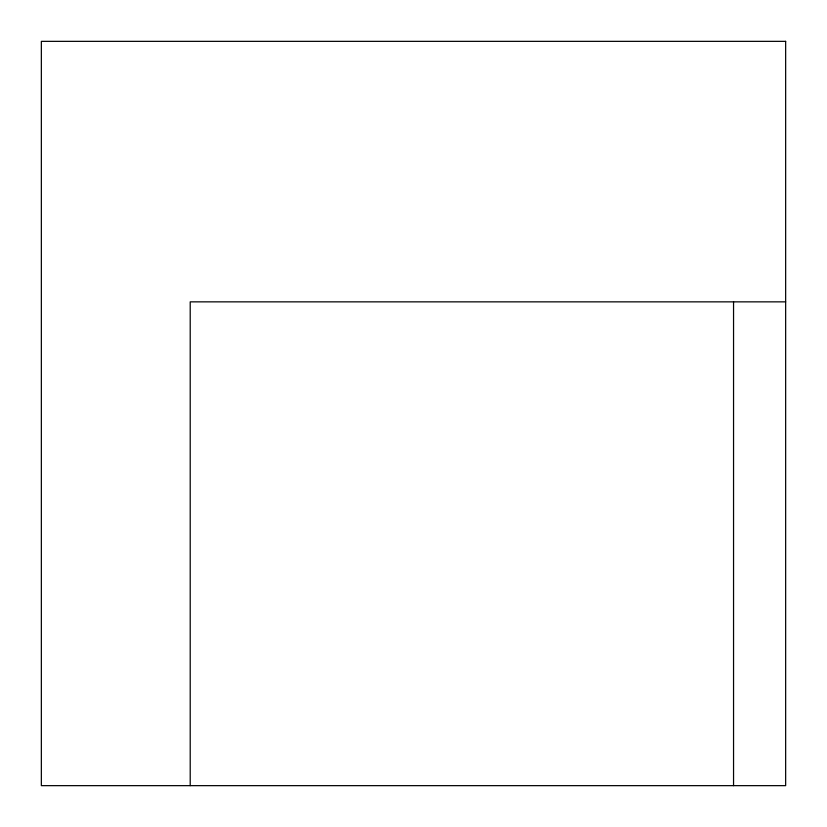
<?xml version="1.0" encoding="UTF-8"?>
<svg xmlns="http://www.w3.org/2000/svg" width="827" height="827" viewBox="0 0 827 827"><rect width="100%" height="100%" fill="white"/><g stroke="black" fill="none" stroke-linecap="round" stroke-linejoin="round"><path stroke-width="1.24" d="M785.65 301.855L190.21 301.855L190.21 785.65M733.549 301.855L733.549 785.65M785.65 41.35L41.35 41.35L41.35 785.65L785.65 785.65L785.65 41.35"/></g></svg>
